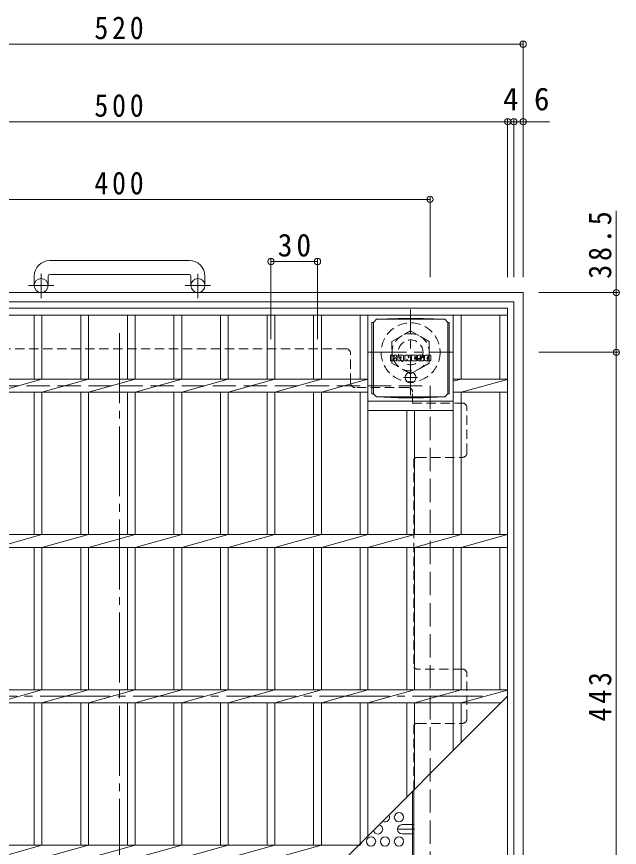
# Model space of a CAD drawing. Units: millimetres at full size, sheet at 1:5. Extents: x -1338 to 1352, y -985 to 867.
# Drawn here: x -704 to -316, y 332 to 867 of the extents above; entities that cross this region are included whole.
import ezdxf
from ezdxf.enums import TextEntityAlignment as Align

# ---------------------------------------------------------------- set-up
doc = ezdxf.new("R2010")
doc.units = ezdxf.units.MM
doc.header["$LTSCALE"] = 5
doc.header["$PDMODE"] = 32
doc.header["$PDSIZE"] = 4
for name, pattern in [('CHAIN1', [8, 5, -1, 1, -1]), ('CHAIN2', [12, 9, -1, 1, -1]), ('DASHED1', [1.8, 1.2, -0.6]), ('DASHED3', [4, 3, -1])]:
    doc.linetypes.add(name, pattern=pattern)
for name, color, linetype, lineweight in [('5-1', 3, 'Continuous', 9), ('5-2', 3, 'Continuous', 9), ('5-4', 7, 'Continuous', 9), ('5-6', 2, 'Continuous', 9), ('5-7', 2, 'Continuous', 9), ('5-8', 2, 'Continuous', 9), ('5-9', 2, 'Continuous', 9), ('5-F', 7, 'Continuous', 9)]:
    doc.layers.add(name, color=color, linetype=linetype, lineweight=lineweight)
doc.styles.add('ＭＳ ゴシック', font='')
doc.styles.get('ＭＳ ゴシック').set_extended_font_data('MS Gothic')

msp = doc.modelspace()

# ---------------------------------------------------------------- linework, layer by layer
at = {"layer": '5-1', "color": 2}
for p, q in [((-592.5, 709.972), (-682.5, 709.972)), ((-692.5, 699.972), (-692.5, 693.872)), ((-683.5, 699.972), (-683.5, 693.872)), ((-682.5, 700.972), (-592.5, 700.972)), ((-591.5, 699.972), (-591.5, 693.872)), ((-582.5, 699.972), (-582.5, 693.872)), ((-897.5, 689.372), (-377.5, 689.372)), ((-377.5, 689.372), (-377.5, 169.372)), ((-891.499, 683.372), (-383.5, 683.372)), ((-383.5, 683.372), (-383.5, 175.372))]:
    msp.add_line(p, q, dxfattribs=at)
at = {"layer": '5-1', "color": 2, "linetype": 'CHAIN1'}
for p, q in [((-688, 685.764), (-688, 701.362)), ((-587, 685.764), (-587, 701.362)), ((-679.837, 693.872), (-696.244, 693.872)), ((-578.837, 693.872), (-595.244, 693.872)), ((-449.999, 623.236), (-449.999, 678.509)), ((-477.636, 650.872), (-422.363, 650.872))]:
    msp.add_line(p, q, dxfattribs=at)
at = {"layer": '5-1', "color": 2, "linetype": 'DASHED3'}
for p, q in [((-837.5, 629.372), (-437.499, 629.372)), ((-437.499, 629.372), (-437.499, 229.371))]:
    msp.add_line(p, q, dxfattribs=at)
at = {"layer": '5-1', "color": 2, "linetype": 'DASHED1'}
msp.add_lwpolyline([(-437.999, 657.8), (-437.999, 643.944), (-449.999, 637.015), (-461.999, 643.944), (-461.999, 657.8), (-449.999, 664.729)], close=True, dxfattribs=at)
at = {"layer": '5-1', "color": 2}
for centre in [(-688, 693.872), (-587, 693.872)]:
    msp.add_circle(centre, 4.5, dxfattribs=at)
at = {"layer": '5-1', "color": 2, "linetype": 'DASHED1'}
for radius in [19, 12, 8]:
    msp.add_circle((-449.999, 650.872), radius, dxfattribs=at)
at = {"layer": '5-1', "color": 2}
for centre, radius, start, end in [((-682.5, 699.972), 10, 90, 180), ((-592.5, 699.972), 10, 0, 90), ((-682.5, 699.972), 1, 90, 180), ((-592.5, 699.972), 1, 0, 90)]:
    msp.add_arc(centre, radius, start, end, dxfattribs=at)
at = {"layer": '5-2'}
for p, q in [((-887.5, 679.372), (-387.499, 679.372)), ((-887.5, 674.872), (-387.499, 674.872)), ((-692.499, 674.872), (-692.499, 633.612)), ((-687.5, 674.872), (-687.5, 633.612)), ((-662.5, 674.872), (-662.5, 633.612)), ((-657.5, 674.872), (-657.5, 633.612)), ((-632.5, 674.872), (-632.5, 633.612)), ((-627.5, 674.872), (-627.5, 633.612)), ((-602.499, 674.872), (-602.499, 633.612)), ((-597.5, 674.872), (-597.5, 633.612)), ((-572.5, 674.872), (-572.5, 633.612)), ((-567.499, 674.872), (-567.499, 633.612)), ((-542.5, 674.872), (-542.5, 633.612)), ((-537.5, 674.872), (-537.5, 633.612)), ((-512.5, 674.872), (-512.5, 633.612)), ((-507.5, 674.872), (-507.5, 633.612)), ((-482.499, 674.872), (-482.499, 633.612)), ((-477.5, 674.872), (-477.5, 533.612)), ((-422.499, 674.872), (-422.499, 533.612)), ((-417.5, 674.872), (-417.5, 633.612)), ((-392.5, 633.612), (-392.5, 674.872)), ((-387.499, 679.372), (-387.499, 179.372)), ((-812.5, 633.612), (-477.499, 633.612)), ((-687.5, 633.612), (-717.5, 625.132)), ((-657.499, 633.612), (-687.5, 625.132)), ((-627.5, 633.612), (-657.5, 625.132)), ((-597.5, 633.612), (-627.5, 625.132)), ((-567.499, 633.612), (-597.5, 625.132)), ((-537.5, 633.612), (-567.499, 625.132)), ((-507.5, 633.612), (-537.5, 625.132)), ((-477.5, 633.612), (-507.5, 625.132)), ((-417.499, 633.612), (-422.499, 632.198)), ((-422.499, 633.612), (-387.499, 633.612)), ((-387.499, 633.47), (-417.5, 625.132)), ((-812.5, 625.132), (-477.499, 625.132)), ((-692.499, 625.132), (-692.499, 533.612)), ((-687.5, 625.132), (-687.5, 533.612)), ((-662.5, 625.132), (-662.5, 533.612)), ((-657.5, 625.132), (-657.5, 533.612)), ((-632.5, 625.132), (-632.5, 533.612)), ((-627.5, 625.132), (-627.5, 533.612)), ((-602.499, 625.132), (-602.499, 533.612)), ((-597.5, 625.132), (-597.5, 533.612)), ((-572.5, 625.132), (-572.5, 533.612)), ((-567.499, 625.132), (-567.499, 533.612)), ((-542.5, 625.132), (-542.5, 533.612)), ((-537.5, 625.132), (-537.5, 533.612)), ((-512.5, 625.132), (-512.5, 533.612)), ((-507.5, 625.132), (-507.5, 533.612)), ((-482.499, 625.132), (-482.499, 533.612)), ((-422.499, 625.132), (-387.499, 625.132)), ((-417.5, 625.132), (-417.5, 533.612)), ((-392.5, 625.132), (-392.5, 533.612)), ((-422.499, 619.372), (-477.499, 619.372)), ((-422.499, 613.372), (-477.499, 613.372)), ((-452.499, 613.372), (-452.499, 533.612)), ((-447.5, 613.372), (-447.5, 533.612)), ((-887.5, 533.612), (-387.499, 533.612)), ((-687.5, 533.612), (-717.5, 525.132)), ((-657.499, 533.612), (-687.5, 525.132)), ((-627.5, 533.612), (-657.5, 525.132)), ((-597.5, 533.612), (-627.5, 525.132)), ((-567.499, 533.612), (-597.5, 525.132)), ((-537.5, 533.612), (-567.499, 525.132)), ((-507.5, 533.612), (-537.5, 525.132)), ((-477.5, 533.612), (-507.5, 525.132)), ((-447.499, 533.612), (-477.5, 525.132)), ((-417.499, 533.612), (-447.5, 525.132)), ((-387.499, 533.47), (-417.5, 525.132)), ((-887.5, 525.132), (-387.499, 525.132)), ((-692.499, 525.132), (-692.499, 433.492)), ((-687.5, 525.132), (-687.5, 433.492)), ((-662.5, 525.132), (-662.5, 433.492)), ((-657.5, 525.132), (-657.5, 433.492)), ((-632.5, 525.132), (-632.5, 433.492)), ((-627.5, 525.132), (-627.5, 433.492)), ((-602.499, 525.132), (-602.499, 433.492)), ((-597.5, 525.132), (-597.5, 433.492)), ((-572.5, 525.132), (-572.5, 433.492)), ((-567.499, 525.132), (-567.499, 433.492)), ((-542.5, 525.132), (-542.5, 433.492)), ((-537.5, 525.132), (-537.5, 433.492)), ((-512.5, 525.132), (-512.5, 433.492)), ((-507.5, 525.132), (-507.5, 433.492)), ((-482.499, 525.132), (-482.499, 433.492)), ((-477.5, 525.132), (-477.5, 433.492)), ((-452.499, 525.132), (-452.499, 433.492)), ((-447.5, 525.132), (-447.5, 433.492)), ((-422.499, 525.132), (-422.499, 433.492)), ((-417.5, 525.132), (-417.5, 433.492)), ((-392.5, 525.132), (-392.5, 433.492)), ((-887.5, 433.492), (-387.499, 433.492)), ((-687.5, 433.492), (-717.5, 425.012)), ((-657.499, 433.492), (-687.5, 425.012)), ((-627.5, 433.492), (-657.5, 425.012)), ((-597.5, 433.492), (-627.5, 425.012)), ((-567.499, 433.492), (-597.5, 425.012)), ((-537.5, 433.492), (-567.499, 425.012)), ((-507.5, 433.492), (-537.5, 425.012)), ((-477.5, 433.492), (-507.5, 425.012)), ((-447.499, 433.492), (-477.5, 425.012)), ((-417.499, 433.492), (-447.5, 425.012)), ((-637.5, 179.372), (-387.499, 429.372)), ((-387.499, 433.351), (-417.5, 425.012)), ((-887.5, 425.012), (-391.859, 425.012)), ((-692.499, 425.012), (-692.499, 333.492)), ((-687.5, 425.012), (-687.5, 333.492)), ((-662.5, 425.012), (-662.5, 333.492)), ((-657.5, 425.012), (-657.5, 333.492)), ((-632.5, 425.012), (-632.5, 333.492)), ((-627.5, 425.012), (-627.5, 333.492)), ((-602.499, 425.012), (-602.499, 333.492)), ((-597.5, 425.012), (-597.5, 333.492)), ((-572.5, 425.012), (-572.5, 333.492)), ((-567.499, 425.012), (-567.499, 333.492)), ((-542.5, 425.012), (-542.5, 333.492)), ((-537.5, 425.012), (-537.5, 333.492)), ((-512.5, 425.012), (-512.5, 333.492)), ((-507.5, 425.012), (-507.5, 333.492)), ((-482.499, 425.012), (-482.499, 334.372)), ((-477.5, 425.012), (-477.5, 339.372)), ((-452.499, 425.012), (-452.499, 364.373)), ((-447.5, 425.012), (-447.5, 369.372)), ((-422.499, 425.012), (-422.499, 394.372)), ((-417.5, 425.012), (-417.5, 399.372)), ((-392.5, 425.012), (-392.5, 424.372)), ((-887.5, 333.492), (-483.38, 333.492)), ((-687.5, 333.492), (-717.5, 325.012)), ((-657.499, 333.492), (-687.5, 325.012)), ((-627.5, 333.492), (-657.5, 325.012)), ((-597.5, 333.492), (-627.5, 325.012)), ((-567.499, 333.492), (-597.5, 325.012)), ((-537.5, 333.492), (-567.499, 325.012)), ((-507.5, 333.492), (-537.5, 325.012))]:
    msp.add_line(p, q, dxfattribs=at)
at = {"layer": '5-4'}
for p, q in [((-377.5, 850.872), (-377.5, 699.372)), ((-897.5, 849.372), (-377.5, 849.372)), ((-887.5, 799.372), (-387.499, 799.372)), ((-387.499, 800.872), (-387.499, 699.372)), ((-387.499, 799.372), (-383.5, 799.372)), ((-383.5, 800.872), (-383.5, 699.372)), ((-383.5, 799.372), (-377.5, 799.372)), ((-377.5, 799.372), (-360.5, 799.372)), ((-437.499, 749.372), (-837.5, 749.372)), ((-437.499, 750.872), (-437.499, 699.372)), ((-317.5, 689.372), (-317.5, 741.997)), ((-540, 710.872), (-540, 659.372)), ((-540, 709.372), (-510, 709.372)), ((-510, 710.872), (-510, 659.372)), ((-316, 689.372), (-367.5, 689.372)), ((-317.5, 689.372), (-317.5, 650.872)), ((-316, 650.872), (-367.5, 650.872)), ((-317.5, 650.872), (-317.5, 207.871))]:
    msp.add_line(p, q, dxfattribs=at)
for p in [(-377.5, 849.372), (-387.499, 799.372), (-383.5, 799.372), (-377.5, 799.372), (-437.499, 749.372), (-540, 709.372), (-510, 709.372), (-317.5, 689.372), (-317.5, 650.872)]:
    msp.add_point(p, dxfattribs=at)
at = {"layer": '5-6'}
for centre in [(-457.5, 351.387), (-475.5, 335.798), (-466.5, 335.798), (-457.5, 335.798)]:
    msp.add_circle(centre, 3, dxfattribs=at)
for centre, start, end in [((-466.5, 351.387), 238.83405, 31.16595), ((-471, 343.592), 192.49681, 77.50319), ((-484.5, 335.798), 278.85401, 351.14599)]:
    msp.add_arc(centre, 3, start, end, dxfattribs=at)
at = {"layer": '5-7', "linetype": 'CHAIN2'}
for p, q in [((-637.5, 663.176), (-637.5, 195.569)), ((-403.696, 429.372), (-871.303, 429.372))]:
    msp.add_line(p, q, dxfattribs=at)
at = {"layer": '5-7', "linetype": 'DASHED1'}
for p, q in [((-491.701, 653.176), (-783.299, 653.176)), ((-488.701, 631.176), (-488.701, 650.176)), ((-451.7, 628.176), (-485.701, 628.176)), ((-448.7, 618.176), (-448.7, 625.176)), ((-448.7, 618.176), (-416.696, 618.176)), ((-413.696, 586.175), (-413.696, 615.176)), ((-447.9, 582.219), (-447.9, 447.833)), ((-445.7, 583.175), (-416.696, 583.175)), ((-416.696, 446.873), (-445.7, 446.873)), ((-413.696, 414.872), (-413.696, 443.873)), ((-447.9, 368.972), (-447.9, 410.911)), ((-445.7, 411.872), (-416.696, 411.872)), ((-448.7, 346.636), (-447.9, 346.636)), ((-448.7, 340.636), (-447.9, 340.636))]:
    msp.add_line(p, q, dxfattribs=at)
at = {"layer": '5-7'}
for p, q in [((-448.7, 233.569), (-448.7, 368.172)), ((-447.9, 276.53), (-447.9, 368.972))]:
    msp.add_line(p, q, dxfattribs=at)
at = {"layer": '5-7', "linetype": 'DASHED1'}
for centre, start, end in [((-491.701, 650.176), 0, 90), ((-485.701, 631.176), 180, 270), ((-451.7, 625.176), 0, 90), ((-416.696, 615.176), 0, 90), ((-416.696, 586.175), 270, 0), ((-445.7, 580.175), 90, 137.09861), ((-445.7, 449.873), 222.83343, 270), ((-416.696, 443.873), 0, 90), ((-416.696, 414.872), 270, 0), ((-445.7, 408.872), 90, 137.16657)]:
    msp.add_arc(centre, 3, start, end, dxfattribs=at)
at = {"layer": '5-8', "linetype": 'CHAIN1'}
msp.add_line((-447.5, 343.636), (-458.5, 343.636), dxfattribs=at)
at = {"layer": '5-8'}
for p, q in [((-455.5, 346.636), (-448.7, 346.636)), ((-455.5, 340.636), (-448.7, 340.636))]:
    msp.add_line(p, q, dxfattribs=at)
msp.add_arc((-455.5, 343.636), 3, 90, 270, dxfattribs=at)
at = {"layer": '5-9'}
for p, q in [((-474.881, 670.122), (-473.999, 670.122)), ((-474.881, 670.122), (-474.881, 624.122)), ((-473.999, 670.122), (-471.999, 672.122)), ((-473.999, 624.122), (-473.999, 670.122)), ((-458.109, 672.755), (-471.999, 672.122)), ((-471.999, 672.122), (-427.999, 672.122)), ((-458.109, 672.755), (-441.89, 672.755)), ((-441.89, 672.755), (-427.999, 672.122)), ((-425.999, 670.122), (-427.999, 672.122)), ((-425.118, 670.122), (-425.999, 670.122)), ((-425.999, 624.122), (-425.999, 670.122)), ((-425.118, 670.122), (-425.118, 624.122)), ((-474.881, 624.122), (-473.999, 624.122)), ((-473.999, 624.122), (-471.999, 622.122)), ((-458.109, 621.49), (-471.999, 622.122)), ((-471.999, 622.122), (-427.999, 622.122)), ((-458.109, 621.49), (-441.89, 621.49)), ((-441.89, 621.49), (-427.999, 622.122)), ((-425.999, 624.122), (-427.999, 622.122)), ((-425.118, 624.122), (-425.999, 624.122))]:
    msp.add_line(p, q, dxfattribs=at)
at = {"layer": '5-9', "linetype": 'CHAIN1'}
for p, q in [((-449.999, 638.31), (-449.999, 630.934)), ((-445.502, 634.622), (-454.497, 634.622))]:
    msp.add_line(p, q, dxfattribs=at)
at = {"layer": '5-9'}
msp.add_circle((-449.999, 634.622), 3.5, dxfattribs=at)
at = {"layer": '5-F'}
for p, q in [((-463.011, 645.537), (-463.011, 648.891)), ((-461.329, 649.048), (-462.854, 649.048)), ((-461.171, 648.891), (-461.171, 647.967)), ((-460.669, 648.891), (-460.669, 647.967)), ((-459.164, 649.048), (-460.512, 649.048)), ((-459.007, 648.891), (-459.007, 648.11)), ((-458.342, 645.537), (-458.342, 648.524)), ((-455.027, 649.048), (-457.818, 649.048)), ((-456.678, 647.253), (-456.678, 647.795)), ((-456.167, 647.253), (-456.167, 647.795)), ((-454.503, 645.537), (-454.503, 648.524)), ((-453.829, 648.891), (-453.829, 645.537)), ((-453.672, 649.048), (-451.968, 649.048)), ((-451.819, 648.939), (-451.34, 647.445)), ((-451.179, 648.891), (-451.179, 647.47)), ((-451.022, 649.048), (-450.002, 649.048)), ((-449.844, 648.891), (-449.844, 645.537)), ((-449.336, 645.537), (-449.336, 648.891)), ((-449.179, 649.048), (-446.158, 649.048)), ((-446.158, 648.056), (-447.275, 648.056)), ((-446.158, 647.617), (-447.275, 647.617)), ((-446, 648.214), (-446, 648.891)), ((-442.016, 649.048), (-445.068, 649.048)), ((-443.838, 647.705), (-443.838, 648.119)), ((-443.681, 647.548), (-441.921, 647.548)), ((-443.32, 648.026), (-443.32, 648.119)), ((-443.163, 647.869), (-441.492, 647.869)), ((-441.492, 648.524), (-441.492, 647.869)), ((-440.984, 645.904), (-440.984, 648.524)), ((-437.512, 649.048), (-440.46, 649.048)), ((-439.307, 646.702), (-439.307, 647.726)), ((-438.665, 646.702), (-438.665, 647.726)), ((-436.988, 648.524), (-436.988, 645.904)), ((-462.854, 645.38), (-461.329, 645.38)), ((-461.171, 645.537), (-461.171, 646.622)), ((-460.674, 645.537), (-460.674, 646.622)), ((-460.517, 645.38), (-459.161, 645.38)), ((-459.004, 645.537), (-459.004, 646.467)), ((-456.835, 645.38), (-458.185, 645.38)), ((-456.678, 645.537), (-456.678, 645.956)), ((-456.22, 647.201), (-456.625, 647.201)), ((-456.167, 645.537), (-456.167, 645.956)), ((-456.01, 645.38), (-454.66, 645.38)), ((-452.671, 645.38), (-453.672, 645.38)), ((-452.514, 645.537), (-452.514, 646.447)), ((-452.025, 645.493), (-452.316, 646.475)), ((-450.002, 645.38), (-451.874, 645.38)), ((-449.179, 645.38), (-446.171, 645.38)), ((-446.158, 646.811), (-447.28, 646.811)), ((-446.171, 646.383), (-447.28, 646.383)), ((-446.013, 645.537), (-446.013, 646.226)), ((-446, 646.968), (-446, 647.46)), ((-445.497, 646.392), (-445.497, 645.904)), ((-445.339, 646.549), (-443.986, 646.549)), ((-443.486, 646.879), (-445.068, 646.879)), ((-441.921, 645.38), (-444.973, 645.38)), ((-443.829, 646.392), (-443.829, 646.282)), ((-443.329, 646.722), (-443.329, 646.282)), ((-437.512, 645.38), (-440.46, 645.38))]:
    msp.add_line(p, q, dxfattribs=at)
for centre, radius, start, end in [((-462.854, 648.891), 0.157, 90, 180), ((-461.329, 648.891), 0.157, 0, 90), ((-460.92, 647.967), 0.251, 180, 0), ((-460.512, 648.891), 0.157, 90, 180), ((-460.386, 649.626), 2.265, 277.33171, 299.42073), ((-459.531, 648.11), 0.524, 299.42073, 0), ((-459.164, 648.891), 0.157, 0, 90), ((-457.818, 648.524), 0.524, 90, 180), ((-456.422, 647.795), 0.255, 0, 180), ((-455.027, 648.524), 0.524, 0, 90), ((-453.672, 648.891), 0.157, 90, 180), ((-451.968, 648.891), 0.157, 17.75635, 90), ((-451.022, 648.891), 0.157, 90, 180), ((-450.002, 648.891), 0.157, 0, 90), ((-449.179, 648.891), 0.157, 90, 180), ((-447.275, 647.837), 0.22, 90, 270), ((-446.158, 648.891), 0.157, 0, 90), ((-446.158, 648.214), 0.157, 270, 0), ((-446.158, 647.46), 0.157, 0, 90), ((-443.121, 647.964), 2.376, 157.10112, 202.89888), ((-445.068, 648.786), 0.262, 90, 157.10112), ((-443.579, 648.119), 0.259, 0, 180), ((-443.681, 647.705), 0.157, 180, 270), ((-443.163, 648.026), 0.157, 180, 270), ((-442.016, 648.524), 0.524, 0, 90), ((-441.921, 647.286), 0.262, 22.90802, 90), ((-440.46, 648.524), 0.524, 90, 180), ((-438.986, 647.726), 0.321, 0, 180), ((-437.512, 648.524), 0.524, 0, 90), ((-462.854, 645.537), 0.157, 180, 270), ((-461.329, 645.537), 0.157, 270, 0), ((-460.923, 646.622), 0.249, 0, 180), ((-460.517, 645.537), 0.157, 180, 270), ((-460.086, 647.293), 0.0878, 97.33171, 266.57183), ((-460.189, 645.567), 1.641, 53.71985, 86.57183), ((-459.528, 646.467), 0.524, 0, 53.71985), ((-459.161, 645.537), 0.157, 270, 0), ((-458.185, 645.537), 0.157, 180, 270), ((-456.835, 645.537), 0.157, 270, 0), ((-456.625, 647.253), 0.0524, 180, 270), ((-456.422, 645.956), 0.255, 0, 180), ((-456.22, 647.253), 0.0524, 270, 0), ((-456.01, 645.537), 0.157, 180, 270), ((-454.66, 645.537), 0.157, 270, 0), ((-453.672, 645.537), 0.157, 180, 270), ((-452.671, 645.537), 0.157, 270, 0), ((-452.413, 646.447), 0.101, 16.48875, 180), ((-451.874, 645.537), 0.157, 196.48875, 270), ((-451.262, 647.47), 0.0827, 197.75635, 0), ((-450.002, 645.537), 0.157, 270, 0), ((-449.179, 645.537), 0.157, 180, 270), ((-447.28, 646.597), 0.214, 90, 270), ((-446.171, 646.226), 0.157, 0, 90), ((-446.171, 645.537), 0.157, 270, 0), ((-446.158, 646.968), 0.157, 270, 0), ((-444.973, 645.904), 0.524, 180, 270), ((-445.339, 646.392), 0.157, 90, 180), ((-445.068, 647.141), 0.262, 202.89888, 270), ((-443.986, 646.392), 0.157, 0, 90), ((-443.579, 646.282), 0.25, 180, 0), ((-443.486, 646.722), 0.157, 0, 90), ((-441.921, 645.642), 0.262, 270, 337.09198), ((-443.866, 646.464), 2.374, 337.09198, 22.90802), ((-440.46, 645.904), 0.524, 180, 270), ((-438.986, 646.702), 0.321, 180, 0), ((-437.512, 645.904), 0.524, 270, 0)]:
    msp.add_arc(centre, radius, start, end, dxfattribs=at)

# ---------------------------------------------------------------- texts
at = {"layer": '5-4', "color": 2, "style": 'ＭＳ ゴシック'}
for s, p in [('4', (-390.5, 802.372)), ('6', (-370.5, 802.372))]:
    msp.add_text(s, height=14.66, dxfattribs=at).set_placement(p, align=Align.BOTTOM_LEFT)
at = {"layer": '5-4', "color": 2, "char_height": 14.66, "attachment_point": 7, "style": 'ＭＳ ゴシック'}
for s, insert in [('\\T1.27;\\W0.9;520', (-653.75, 852.372)), ('\\T1.27;\\W0.9;500', (-653.75, 802.372)), ('\\T1.27;\\W0.9;400', (-653.749, 752.372)), ('\\T1.27;\\W0.95;30', (-535.625, 712.372))]:
    msp.add_mtext(s, dxfattribs=dict(at, insert=insert))
at = {"layer": '5-4', "color": 2, "char_height": 14.66, "attachment_point": 7, "rotation": 90, "style": 'ＭＳ ゴシック'}
for s, insert in [('\\T1.28;\\W0.9;38.5', (-320.5, 698.247)), ('\\T1.27;\\W0.9;443', (-320.5, 413.122))]:
    msp.add_mtext(s, dxfattribs=dict(at, insert=insert))

doc.saveas('drawing.dxf')
